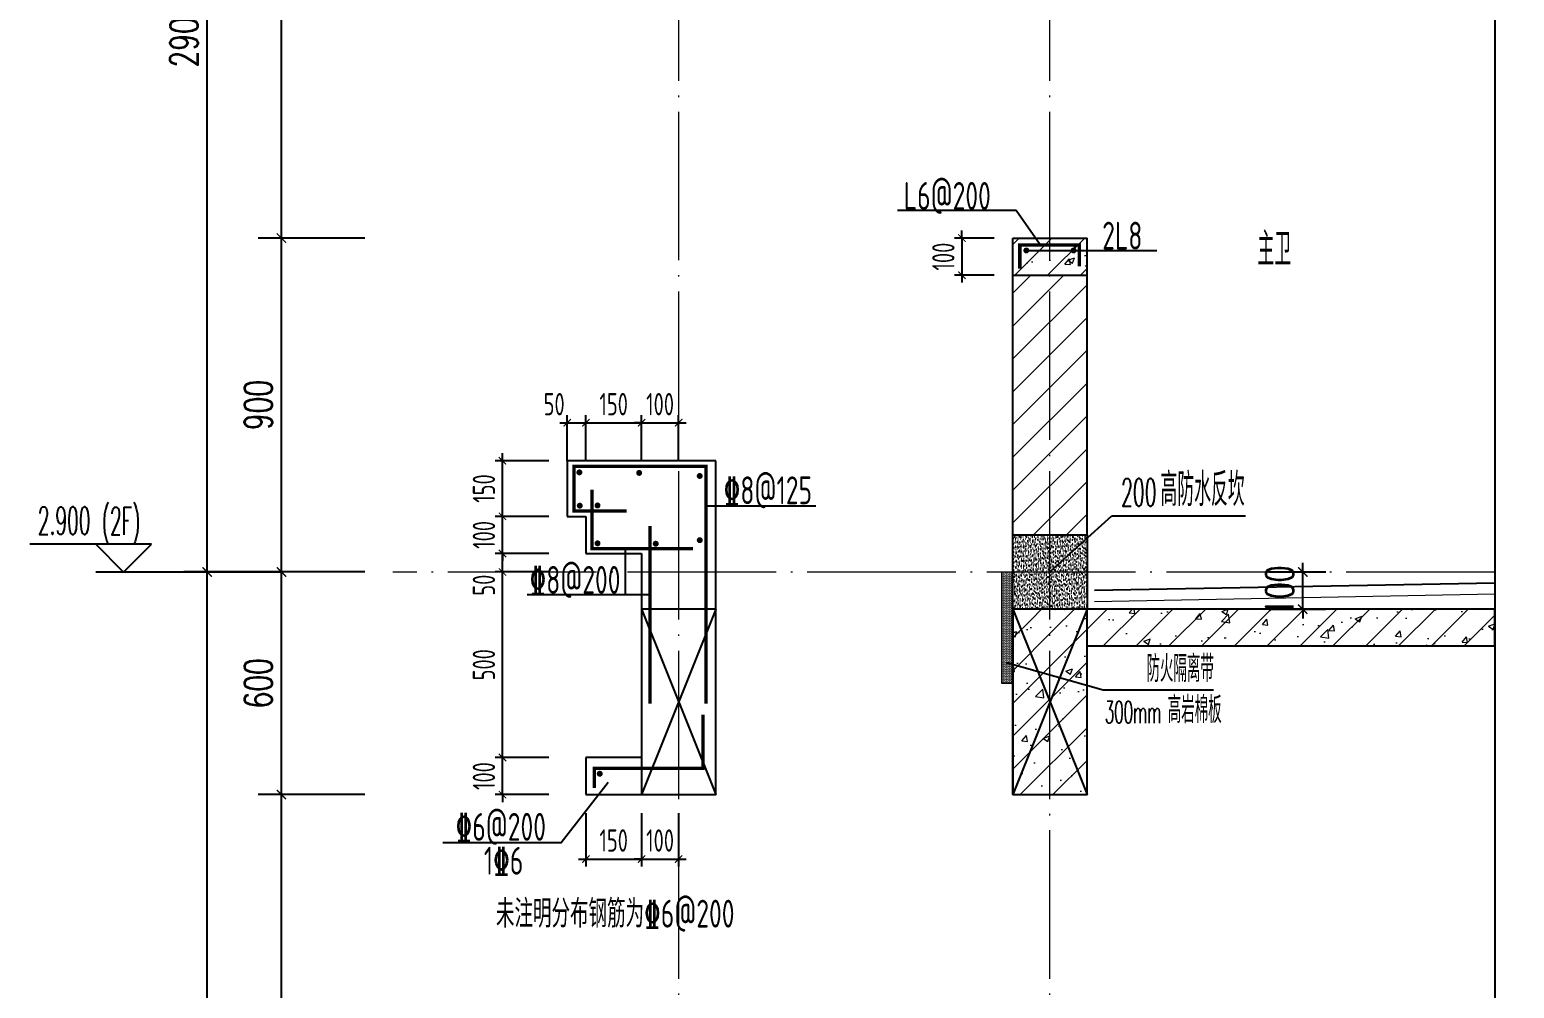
# Model space of a CAD drawing. Extents: x -1058961 to 23600, y -449123 to 2751847.
# Drawn here: x -52098 to -48098, y -31125 to -28541 of the extents above; entities that cross this region are included whole.
import ezdxf

# ---------------------------------------------------------------- set-up
doc = ezdxf.new("R2010")
doc.units = 0
doc.header["$LTSCALE"] = 1000
doc.linetypes.add('DOTE', pattern=[2.42, 2, -0.2, 0.02, -0.2])
doc.layers.get('0').update_dxf_attribs({"linetype": 'CONTINUOUS'})
doc.layers.get('DEFPOINTS').update_dxf_attribs({"linetype": 'CONTINUOUS'})
for name, color, linetype in [('DIM', 2, 'CONTINUOUS'), ('DIM_ELEV', 3, 'CONTINUOUS'), ('DIM_IDEN', 67, 'CONTINUOUS'), ('DIM_SYMB', 3, 'CONTINUOUS'), ('PUB_DIM', 3, 'CONTINUOUS'), ('PUB_TEXT', 2, 'CONTINUOUS'), ('REIN', 6, 'CONTINUOUS'), ('S-大样-砼线', 7, 'CONTINUOUS'), ('S-引出线', 40, 'CONTINUOUS'), ('TEXT', 2, 'CONTINUOUS'), ('WALL', 5, 'CONTINUOUS'), ('看线', 251, 'CONTINUOUS'), ('立面-看线', 251, 'CONTINUOUS')]:
    doc.layers.add(name, color=color, linetype=linetype)
for name, color, linetype, lineweight in [('DOTE', 19, 'DOTE', 9), ('PUB_HATCH', 8, 'CONTINUOUS', 9), ('内粉刷', 37, 'CONTINUOUS', 9)]:
    doc.layers.add(name, color=color, linetype=linetype, lineweight=lineweight)
doc.styles.add('_TCH_DIM', font='SIMPLEX.shx', dxfattribs={"width": 0.7, "bigfont": 'GBCBIG.shx'})
doc.styles.add('_TCH_DIM_T3', font='SIMPLEX', dxfattribs={"width": 0.705882, "bigfont": 'GBCBIG'})
doc.styles.add('DIM_FONT_T3', font='SIMPLEX', dxfattribs={"width": 0.705882, "bigfont": 'GBCBIG'})
doc.styles.add('TSSD_DIMENSION', font='Tssdeng.shx', dxfattribs={"width": 0.7, "bigfont": 'tssdchn.shx'})
doc.styles.add('TSSD_REIN', font='tssdeng.shx', dxfattribs={"width": 0.7, "height": 300, "bigfont": 'tssdchn.shx'})
doc.styles.add('w', font='tssdeng.shx', dxfattribs={"width": 0.8, "bigfont": 'tssdchn.shx'})
doc.dimstyles.new('_TCH_ARCH&&25', dxfattribs={"dimtxt": 74.375, "dimasz": 25, "dimexe": 62.5, "dimexo": 75, "dimgap": 25, "dimtad": 1, "dimdec": 0, "dimzin": 0, "dimdsep": 46, "dimtxsty": '_TCH_DIM_T3', "dimblk": 'ARCHTICK', "dimcen": 0.09, "dimclrt": 7, "dimazin": 0, "dimtfac": 1, "dimtdec": 0, "dimtix": 1, "dimtmove": 2, "dimatfit": 3, "dimldrblk": 'ARCHTICK', "dimfxl": 0, "dimtolj": 1, "dimtzin": 0, "dimarcsym": 0})
doc.dimstyles.new('TSSD_20_20', dxfattribs={"dimtxt": 60, "dimasz": 20, "dimexe": 20, "dimexo": 50, "dimgap": 20, "dimtad": 1, "dimdec": 0, "dimzin": 0, "dimdsep": 46, "dimtxsty": 'TSSD_DIMENSION', "dimblk": 'ARCHTICK', "dimblk1": 'ARCHTICK', "dimblk2": 'ARCHTICK', "dimcen": 0, "dimdle": 20, "dimclrt": 7, "dimadec": 0, "dimazin": 0, "dimtfac": 1, "dimtdec": 0, "dimtix": 1, "dimtmove": 2, "dimatfit": 3, "dimfxl": 0, "dimtolj": 1, "dimtzin": 0, "dimarcsym": 0})
pattern_1 = [(45, (0, 0), (-44.1941738, 44.1941738), []), (50, (0, 0), (179.315046, -15.688034), [18.75, -206.25]), (355, (0, 0), (-34.687833, 188.048033), [15, -165]), (100.4514, (14.94, -1.3), (144.627345, 172.359886), [15.935047, -175.285528]), (46.1842, (0, 50), (266.810262, -41.379754), [28.125, -309.375]), (96.6356, (22.23, 46.55), (233.665676, 243.52947), [23.90257, -262.92825]), (351.1842, (0, 50), (233.665486, 243.52965), [22.5, -247.5]), (21, (25, 37.5), (149.226763, -100.654723), [18.75, -206.25]), (326, (25, 37.5), (60.828833, 181.28751), [15, -165]), (71.4514, (37.44, 29.11), (210.055657, 80.632624), [15.935047, -175.285528]), (37.5, (0, 0), (3.0399638, 83.2234635), [0, -163, 0, -167.5, 0, -165.625]), (7.5, (0, 0), (65.7673844, 98.602928), [0, -95.5, 0, -159.25, 0, -63.125]), (327.5, (-55.75, 0), (133.455609, -5.638718), [0, -62.5, 0, -195, 0, -258.75]), (317.5, (-80.75, 0), (145.796542, 25.026246), [0, -81.25, 0, -129.5, 0, -183.75])]

# ---------------------------------------------------------------- blocks, each defined once
blk = doc.blocks.new('_ArchTick')
at = {"color": 0, "linetype": 'ByBlock', "const_width": 0.15}
blk.add_lwpolyline([(-0.5, -0.5), (0.5, 0.5)], dxfattribs=at)
blk = doc.blocks.new('*D1379')
at = {"layer": 'DEFPOINTS', "color": 0}
for p in [(1158057.6, 465143.4), (1158223.5, 465143.4), (1158057.6, 465043.4)]:
    blk.add_point(p, dxfattribs=at)
at = {"layer": 'PUB_DIM', "color": 0, "lineweight": -2}
for p, q in [((1158223.5, 465143.4), (1158223.5, 465168.4)), ((1158132.6, 465143.4), (1158286, 465143.4)), ((1158223.5, 465043.4), (1158223.5, 465143.4)), ((1158132.6, 465043.4), (1158286, 465043.4)), ((1158223.5, 465043.4), (1158223.5, 465018.4))]:
    blk.add_line(p, q, dxfattribs=at)
at = {"layer": 'PUB_DIM', "color": 0, "lineweight": -2, "xscale": 25, "yscale": 25, "zscale": 25}
for p, rotation in [((1158223.5, 465143.4), 270), ((1158223.5, 465043.4), 90)]:
    blk.add_blockref('_ArchTick', p, dxfattribs=dict(at, rotation=rotation))
at = {"layer": 'PUB_DIM', "color": 7, "insert": (1158161.3, 465093.4), "char_height": 74.38, "attachment_point": 5, "rotation": 90, "style": '_TCH_DIM_T3'}
blk.add_mtext('\\A1;100', dxfattribs=at)
blk = doc.blocks.new('VDVDXAXFSFFX')
at = {"layer": 'PUB_HATCH'}
h = blk.add_hatch(dxfattribs=at)
h.set_pattern_fill('DOTS', color=251, scale=2, style=0)
h.set_pattern_definition([(0, (924712.4965, -148185.593), (1.5875, 3.175), [0, -3.175])])
h.paths.add_polyline_path([(924682.5, -148185.6), (924712.5, -148185.6), (924712.5, -147935.6), (924712.5, -147885.6), (924712.5, -147885.6), (924712.5, -147885.6), (924682.5, -147885.6)])
at = {"layer": 'DIM_IDEN', "color": 5}
for p, q in [((924695.5, -148129.3), (924955.6, -148202.9)), ((924955.6, -148202.9), (925253.4, -148202.9))]:
    blk.add_line(p, q, dxfattribs=at)
at = {"layer": 'PUB_HATCH', "color": 5}
blk.add_lwpolyline([(924712.5, -147885.6), (924682.5, -147885.6), (924682.5, -148185.6), (924712.5, -148185.6)], close=True, dxfattribs=at)
at = {"layer": 'PUB_TEXT', "style": 'DIM_FONT_T3', "width": 0.705882}
blk.add_text('防火隔离带', height=71.49, dxfattribs=at).set_placement((925072.6, -148181.9))
at = {"layer": 'PUB_TEXT', "color": 5, "style": 'DIM_FONT_T3'}
for s, height, width, p in [('300mm', 59.5, 0.49827, (924960.4, -148292.9)), ('高岩棉板', 71.49, 0.705882, (925129.8, -148292.9))]:
    blk.add_text(s, height=height, dxfattribs=dict(at, width=width)).set_placement(p)
blk = doc.blocks.new('*D1883')
at = {"layer": 'DEFPOINTS', "color": 0}
for p in [(-50599.5, -29600.8), (-50649.5, -29753.1), (-50599.5, -29753.1)]:
    blk.add_point(p, dxfattribs=at)
at = {"layer": 'DIM', "color": 0, "lineweight": -2}
for p, q in [((-50649.5, -29703.1), (-50649.5, -29580.8)), ((-50599.5, -29703.1), (-50599.5, -29580.8)), ((-50669.5, -29600.8), (-50579.5, -29600.8))]:
    blk.add_line(p, q, dxfattribs=at)
at = {"layer": 'DIM', "color": 0, "lineweight": -2, "xscale": 20, "yscale": 20, "zscale": 20, "rotation": 180}
blk.add_blockref('_ArchTick', (-50649.5, -29600.8), dxfattribs=at)
at = {"layer": 'DIM', "color": 0, "lineweight": -2, "xscale": 20, "yscale": 20, "zscale": 20}
blk.add_blockref('_ArchTick', (-50599.5, -29600.8), dxfattribs=at)
at = {"layer": 'DIM', "color": 7, "insert": (-50684.9, -29550.8), "char_height": 60, "attachment_point": 5, "style": 'TSSD_DIMENSION'}
blk.add_mtext('\\A1;50', dxfattribs=at)
blk = doc.blocks.new('*D1884')
at = {"layer": 'DEFPOINTS', "color": 0}
for p in [(-50449.5, -29600.8), (-50599.5, -29753.1), (-50449.5, -29753.1)]:
    blk.add_point(p, dxfattribs=at)
at = {"layer": 'DIM', "color": 0, "lineweight": -2}
for p, q in [((-50599.5, -29703.1), (-50599.5, -29580.8)), ((-50449.5, -29703.1), (-50449.5, -29580.8)), ((-50619.5, -29600.8), (-50429.5, -29600.8))]:
    blk.add_line(p, q, dxfattribs=at)
at = {"layer": 'DIM', "color": 0, "lineweight": -2, "xscale": 20, "yscale": 20, "zscale": 20, "rotation": 180}
blk.add_blockref('_ArchTick', (-50599.5, -29600.8), dxfattribs=at)
at = {"layer": 'DIM', "color": 0, "lineweight": -2, "xscale": 20, "yscale": 20, "zscale": 20}
blk.add_blockref('_ArchTick', (-50449.5, -29600.8), dxfattribs=at)
at = {"layer": 'DIM', "color": 7, "insert": (-50524.5, -29550.8), "char_height": 60, "attachment_point": 5, "style": 'TSSD_DIMENSION'}
blk.add_mtext('\\A1;150', dxfattribs=at)
blk = doc.blocks.new('*D1885')
at = {"layer": 'DEFPOINTS', "color": 0}
for p in [(-50349.5, -29600.8), (-50449.5, -29753.1), (-50349.5, -29753.1)]:
    blk.add_point(p, dxfattribs=at)
at = {"layer": 'DIM', "color": 0, "lineweight": -2}
for p, q in [((-50449.5, -29703.1), (-50449.5, -29580.8)), ((-50349.5, -29703.1), (-50349.5, -29580.8)), ((-50449.5, -29600.8), (-50469.5, -29600.8)), ((-50449.5, -29600.8), (-50349.5, -29600.8)), ((-50349.5, -29600.8), (-50329.5, -29600.8))]:
    blk.add_line(p, q, dxfattribs=at)
at = {"layer": 'DIM', "color": 0, "lineweight": -2, "xscale": 20, "yscale": 20, "zscale": 20}
blk.add_blockref('_ArchTick', (-50449.5, -29600.8), dxfattribs=at)
at = {"layer": 'DIM', "color": 0, "lineweight": -2, "xscale": 20, "yscale": 20, "zscale": 20, "rotation": 180}
blk.add_blockref('_ArchTick', (-50349.5, -29600.8), dxfattribs=at)
at = {"layer": 'DIM', "color": 7, "insert": (-50399.5, -29550.8), "char_height": 60, "attachment_point": 5, "style": 'TSSD_DIMENSION'}
blk.add_mtext('\\A1;100', dxfattribs=at)
blk = doc.blocks.new('*D1886')
at = {"layer": 'DEFPOINTS', "color": 0}
for p in [(-50599.5, -30603.1), (-50449.5, -30603.1), (-50449.5, -30776.8)]:
    blk.add_point(p, dxfattribs=at)
at = {"layer": 'DIM', "color": 0, "lineweight": -2}
for p, q in [((-50599.5, -30653.1), (-50599.5, -30796.8)), ((-50449.5, -30653.1), (-50449.5, -30796.8)), ((-50619.5, -30776.8), (-50429.5, -30776.8))]:
    blk.add_line(p, q, dxfattribs=at)
at = {"layer": 'DIM', "color": 0, "lineweight": -2, "xscale": 20, "yscale": 20, "zscale": 20, "rotation": 180}
blk.add_blockref('_ArchTick', (-50599.5, -30776.8), dxfattribs=at)
at = {"layer": 'DIM', "color": 0, "lineweight": -2, "xscale": 20, "yscale": 20, "zscale": 20}
blk.add_blockref('_ArchTick', (-50449.5, -30776.8), dxfattribs=at)
at = {"layer": 'DIM', "color": 7, "insert": (-50524.5, -30726.8), "char_height": 60, "attachment_point": 5, "style": 'TSSD_DIMENSION'}
blk.add_mtext('\\A1;150', dxfattribs=at)
blk = doc.blocks.new('*D1887')
at = {"layer": 'DEFPOINTS', "color": 0}
for p in [(-50449.5, -30603.1), (-50349.5, -30603.1), (-50349.5, -30776.8)]:
    blk.add_point(p, dxfattribs=at)
at = {"layer": 'DIM', "color": 0, "lineweight": -2}
for p, q in [((-50449.5, -30653.1), (-50449.5, -30796.8)), ((-50349.5, -30653.1), (-50349.5, -30796.8)), ((-50449.5, -30776.8), (-50469.5, -30776.8)), ((-50449.5, -30776.8), (-50349.5, -30776.8)), ((-50349.5, -30776.8), (-50329.5, -30776.8))]:
    blk.add_line(p, q, dxfattribs=at)
at = {"layer": 'DIM', "color": 0, "lineweight": -2, "xscale": 20, "yscale": 20, "zscale": 20}
blk.add_blockref('_ArchTick', (-50449.5, -30776.8), dxfattribs=at)
at = {"layer": 'DIM', "color": 0, "lineweight": -2, "xscale": 20, "yscale": 20, "zscale": 20, "rotation": 180}
blk.add_blockref('_ArchTick', (-50349.5, -30776.8), dxfattribs=at)
at = {"layer": 'DIM', "color": 7, "insert": (-50399.5, -30726.8), "char_height": 60, "attachment_point": 5, "style": 'TSSD_DIMENSION'}
blk.add_mtext('\\A1;100', dxfattribs=at)
blk = doc.blocks.new('*D1888')
at = {"layer": 'DEFPOINTS', "color": 0}
for p in [(-50824.1, -29703.1), (-50649.5, -29703.1), (-50649.5, -29853.1)]:
    blk.add_point(p, dxfattribs=at)
at = {"layer": 'DIM', "color": 0, "lineweight": -2}
for p, q in [((-50699.5, -29703.1), (-50844.1, -29703.1)), ((-50824.1, -29873.1), (-50824.1, -29683.1)), ((-50699.5, -29853.1), (-50844.1, -29853.1))]:
    blk.add_line(p, q, dxfattribs=at)
at = {"layer": 'DIM', "color": 0, "lineweight": -2, "xscale": 20, "yscale": 20, "zscale": 20}
for p, rotation in [((-50824.1, -29703.1), 90), ((-50824.1, -29853.1), 270)]:
    blk.add_blockref('_ArchTick', p, dxfattribs=dict(at, rotation=rotation))
at = {"layer": 'DIM', "color": 7, "insert": (-50874.1, -29778.1), "char_height": 60, "attachment_point": 5, "rotation": 90, "style": 'TSSD_DIMENSION'}
blk.add_mtext('\\A1;150', dxfattribs=at)
blk = doc.blocks.new('*D1889')
at = {"layer": 'DEFPOINTS', "color": 0}
for p in [(-50824.1, -29853.1), (-50649.5, -29853.1), (-50649.5, -29953.1)]:
    blk.add_point(p, dxfattribs=at)
at = {"layer": 'DIM', "color": 0, "lineweight": -2}
for p, q in [((-50824.1, -29853.1), (-50824.1, -29833.1)), ((-50699.5, -29853.1), (-50844.1, -29853.1)), ((-50824.1, -29953.1), (-50824.1, -29853.1)), ((-50699.5, -29953.1), (-50844.1, -29953.1)), ((-50824.1, -29953.1), (-50824.1, -29973.1))]:
    blk.add_line(p, q, dxfattribs=at)
at = {"layer": 'DIM', "color": 0, "lineweight": -2, "xscale": 20, "yscale": 20, "zscale": 20}
for p, rotation in [((-50824.1, -29853.1), 270), ((-50824.1, -29953.1), 90)]:
    blk.add_blockref('_ArchTick', p, dxfattribs=dict(at, rotation=rotation))
at = {"layer": 'DIM', "color": 7, "insert": (-50874.1, -29903.1), "char_height": 60, "attachment_point": 5, "rotation": 90, "style": 'TSSD_DIMENSION'}
blk.add_mtext('\\A1;100', dxfattribs=at)
blk = doc.blocks.new('*D1890')
at = {"layer": 'DEFPOINTS', "color": 0}
for p in [(-50824.1, -29953.1), (-50649.5, -29953.1), (-50649.5, -30003.1)]:
    blk.add_point(p, dxfattribs=at)
at = {"layer": 'DIM', "color": 0, "lineweight": -2}
for p, q in [((-50699.5, -29953.1), (-50844.1, -29953.1)), ((-50824.1, -30023.1), (-50824.1, -29933.1)), ((-50699.5, -30003.1), (-50844.1, -30003.1))]:
    blk.add_line(p, q, dxfattribs=at)
at = {"layer": 'DIM', "color": 0, "lineweight": -2, "xscale": 20, "yscale": 20, "zscale": 20}
for p, rotation in [((-50824.1, -29953.1), 90), ((-50824.1, -30003.1), 270)]:
    blk.add_blockref('_ArchTick', p, dxfattribs=dict(at, rotation=rotation))
at = {"layer": 'DIM', "color": 7, "insert": (-50874.1, -30038.6), "char_height": 60, "attachment_point": 5, "rotation": 90, "style": 'TSSD_DIMENSION'}
blk.add_mtext('\\A1;50', dxfattribs=at)
blk = doc.blocks.new('*D1891')
at = {"layer": 'DEFPOINTS', "color": 0}
for p in [(-50824.1, -30003.1), (-50649.5, -30003.1), (-50649.5, -30503.1)]:
    blk.add_point(p, dxfattribs=at)
at = {"layer": 'DIM', "color": 0, "lineweight": -2}
for p, q in [((-50824.1, -30523.1), (-50824.1, -29983.1)), ((-50699.5, -30003.1), (-50844.1, -30003.1)), ((-50699.5, -30503.1), (-50844.1, -30503.1))]:
    blk.add_line(p, q, dxfattribs=at)
at = {"layer": 'DIM', "color": 0, "lineweight": -2, "xscale": 20, "yscale": 20, "zscale": 20}
for p, rotation in [((-50824.1, -30003.1), 90), ((-50824.1, -30503.1), 270)]:
    blk.add_blockref('_ArchTick', p, dxfattribs=dict(at, rotation=rotation))
at = {"layer": 'DIM', "color": 7, "insert": (-50874.1, -30253.1), "char_height": 60, "attachment_point": 5, "rotation": 90, "style": 'TSSD_DIMENSION'}
blk.add_mtext('\\A1;500', dxfattribs=at)
blk = doc.blocks.new('*D1892')
at = {"layer": 'DEFPOINTS', "color": 0}
for p in [(-50824.1, -30503.1), (-50649.5, -30503.1), (-50649.5, -30603.1)]:
    blk.add_point(p, dxfattribs=at)
at = {"layer": 'DIM', "color": 0, "lineweight": -2}
for p, q in [((-50699.5, -30503.1), (-50844.1, -30503.1)), ((-50824.1, -30503.1), (-50824.1, -30483.1)), ((-50824.1, -30603.1), (-50824.1, -30503.1)), ((-50699.5, -30603.1), (-50844.1, -30603.1)), ((-50824.1, -30603.1), (-50824.1, -30623.1))]:
    blk.add_line(p, q, dxfattribs=at)
at = {"layer": 'DIM', "color": 0, "lineweight": -2, "xscale": 20, "yscale": 20, "zscale": 20}
for p, rotation in [((-50824.1, -30503.1), 270), ((-50824.1, -30603.1), 90)]:
    blk.add_blockref('_ArchTick', p, dxfattribs=dict(at, rotation=rotation))
at = {"layer": 'DIM', "color": 7, "insert": (-50874.1, -30553.1), "char_height": 60, "attachment_point": 5, "rotation": 90, "style": 'TSSD_DIMENSION'}
blk.add_mtext('\\A1;100', dxfattribs=at)
blk = doc.blocks.new('*D1911')
at = {"layer": 'DEFPOINTS', "color": 0}
for p in [(-51419.6, -30603.1), (-51119.6, -30603.1), (-51119.6, -32003.1)]:
    blk.add_point(p, dxfattribs=at)
at = {"layer": 'PUB_DIM', "color": 0, "lineweight": -2}
for p, q in [((-51194.6, -30603.1), (-51482.1, -30603.1)), ((-51419.6, -32003.1), (-51419.6, -30603.1)), ((-51194.6, -32003.1), (-51482.1, -32003.1))]:
    blk.add_line(p, q, dxfattribs=at)
at = {"layer": 'PUB_DIM', "color": 0, "lineweight": -2, "xscale": 25, "yscale": 25, "zscale": 25}
for p, rotation in [((-51419.6, -30603.1), 90), ((-51419.6, -32003.1), 270)]:
    blk.add_blockref('_ArchTick', p, dxfattribs=dict(at, rotation=rotation))
at = {"layer": 'PUB_DIM', "color": 7, "insert": (-51481.8, -31303.1), "char_height": 74.38, "attachment_point": 5, "rotation": 90, "style": '_TCH_DIM_T3'}
blk.add_mtext('\\A1;1400', dxfattribs=at)
blk = doc.blocks.new('*D1912')
at = {"layer": 'DEFPOINTS', "color": 0}
for p in [(-51419.6, -30003.1), (-51119.6, -30003.1), (-51119.6, -30603.1)]:
    blk.add_point(p, dxfattribs=at)
at = {"layer": 'PUB_DIM', "color": 0, "lineweight": -2}
for p, q in [((-51194.6, -30003.1), (-51482.1, -30003.1)), ((-51419.6, -30603.1), (-51419.6, -30003.1)), ((-51194.6, -30603.1), (-51482.1, -30603.1))]:
    blk.add_line(p, q, dxfattribs=at)
at = {"layer": 'PUB_DIM', "color": 0, "lineweight": -2, "xscale": 25, "yscale": 25, "zscale": 25}
for p, rotation in [((-51419.6, -30003.1), 90), ((-51419.6, -30603.1), 270)]:
    blk.add_blockref('_ArchTick', p, dxfattribs=dict(at, rotation=rotation))
at = {"layer": 'PUB_DIM', "color": 7, "insert": (-51481.8, -30303.1), "char_height": 74.38, "attachment_point": 5, "rotation": 90, "style": '_TCH_DIM_T3'}
blk.add_mtext('\\A1;600', dxfattribs=at)
blk = doc.blocks.new('*D1913')
at = {"layer": 'DEFPOINTS', "color": 0}
for p in [(-51419.6, -29103.1), (-51119.6, -29103.1), (-51119.6, -30003.1)]:
    blk.add_point(p, dxfattribs=at)
at = {"layer": 'PUB_DIM', "color": 0, "lineweight": -2}
for p, q in [((-51194.6, -29103.1), (-51482.1, -29103.1)), ((-51419.6, -30003.1), (-51419.6, -29103.1)), ((-51194.6, -30003.1), (-51482.1, -30003.1))]:
    blk.add_line(p, q, dxfattribs=at)
at = {"layer": 'PUB_DIM', "color": 0, "lineweight": -2, "xscale": 25, "yscale": 25, "zscale": 25}
for p, rotation in [((-51419.6, -29103.1), 90), ((-51419.6, -30003.1), 270)]:
    blk.add_blockref('_ArchTick', p, dxfattribs=dict(at, rotation=rotation))
at = {"layer": 'PUB_DIM', "color": 7, "insert": (-51481.8, -29553.1), "char_height": 74.38, "attachment_point": 5, "rotation": 90, "style": '_TCH_DIM_T3'}
blk.add_mtext('\\A1;900', dxfattribs=at)
blk = doc.blocks.new('*D1914')
at = {"layer": 'DEFPOINTS', "color": 0}
for p in [(-51419.6, -27703.1), (-51119.6, -27703.1), (-51119.6, -29103.1)]:
    blk.add_point(p, dxfattribs=at)
at = {"layer": 'PUB_DIM', "color": 0, "lineweight": -2}
for p, q in [((-51194.6, -27703.1), (-51482.1, -27703.1)), ((-51419.6, -29103.1), (-51419.6, -27703.1)), ((-51194.6, -29103.1), (-51482.1, -29103.1))]:
    blk.add_line(p, q, dxfattribs=at)
at = {"layer": 'PUB_DIM', "color": 0, "lineweight": -2, "xscale": 25, "yscale": 25, "zscale": 25}
for p, rotation in [((-51419.6, -27703.1), 90), ((-51419.6, -29103.1), 270)]:
    blk.add_blockref('_ArchTick', p, dxfattribs=dict(at, rotation=rotation))
at = {"layer": 'PUB_DIM', "color": 7, "insert": (-51481.8, -28403.1), "char_height": 74.38, "attachment_point": 5, "rotation": 90, "style": '_TCH_DIM_T3'}
blk.add_mtext('\\A1;1400', dxfattribs=at)
blk = doc.blocks.new('*D1927')
at = {"layer": 'DEFPOINTS', "color": 0}
for p in [(-51619.6, -30003.1), (-51119.6, -30003.1), (-51119.6, -32903.1)]:
    blk.add_point(p, dxfattribs=at)
at = {"layer": 'PUB_DIM', "color": 0, "lineweight": -2}
for p, q in [((-51194.6, -30003.1), (-51682.1, -30003.1)), ((-51619.6, -32903.1), (-51619.6, -30003.1)), ((-51194.6, -32903.1), (-51682.1, -32903.1))]:
    blk.add_line(p, q, dxfattribs=at)
at = {"layer": 'PUB_DIM', "color": 0, "lineweight": -2, "xscale": 25, "yscale": 25, "zscale": 25}
for p, rotation in [((-51619.6, -30003.1), 90), ((-51619.6, -32903.1), 270)]:
    blk.add_blockref('_ArchTick', p, dxfattribs=dict(at, rotation=rotation))
at = {"layer": 'PUB_DIM', "color": 7, "insert": (-51681.8, -31453.1), "char_height": 74.38, "attachment_point": 5, "rotation": 90, "style": '_TCH_DIM_T3'}
blk.add_mtext('\\A1;2900', dxfattribs=at)
blk = doc.blocks.new('*D1928')
at = {"layer": 'DEFPOINTS', "color": 0}
for p in [(-51619.6, -27103.1), (-51119.6, -27103.1), (-51119.6, -30003.1)]:
    blk.add_point(p, dxfattribs=at)
at = {"layer": 'PUB_DIM', "color": 0, "lineweight": -2}
for p, q in [((-51194.6, -27103.1), (-51682.1, -27103.1)), ((-51619.6, -30003.1), (-51619.6, -27103.1)), ((-51194.6, -30003.1), (-51682.1, -30003.1))]:
    blk.add_line(p, q, dxfattribs=at)
at = {"layer": 'PUB_DIM', "color": 0, "lineweight": -2, "xscale": 25, "yscale": 25, "zscale": 25}
for p, rotation in [((-51619.6, -27103.1), 90), ((-51619.6, -30003.1), 270)]:
    blk.add_blockref('_ArchTick', p, dxfattribs=dict(at, rotation=rotation))
at = {"layer": 'PUB_DIM', "color": 7, "insert": (-51681.8, -28553.1), "char_height": 74.38, "attachment_point": 5, "rotation": 90, "style": '_TCH_DIM_T3'}
blk.add_mtext('\\A1;2900', dxfattribs=at)
blk = doc.blocks.new('*D1418')
at = {"layer": 'DEFPOINTS', "color": 0}
for p in [(-49449.5, -29103.1), (-49586.4, -29203.1), (-49449.5, -29203.1)]:
    blk.add_point(p, dxfattribs=at)
at = {"layer": 'DIM', "color": 0, "lineweight": -2}
for p, q in [((-49499.5, -29103.1), (-49606.4, -29103.1)), ((-49586.4, -29103.1), (-49586.4, -29083.1)), ((-49586.4, -29103.1), (-49586.4, -29203.1)), ((-49499.5, -29203.1), (-49606.4, -29203.1)), ((-49586.4, -29203.1), (-49586.4, -29223.1))]:
    blk.add_line(p, q, dxfattribs=at)
at = {"layer": 'DIM', "color": 0, "lineweight": -2, "xscale": 20, "yscale": 20, "zscale": 20}
for p, rotation in [((-49586.4, -29103.1), 270), ((-49586.4, -29203.1), 90)]:
    blk.add_blockref('_ArchTick', p, dxfattribs=dict(at, rotation=rotation))
at = {"layer": 'DIM', "color": 7, "insert": (-49636.4, -29153.1), "char_height": 60, "attachment_point": 5, "rotation": 90, "style": 'TSSD_DIMENSION'}
blk.add_mtext('\\A1;100', dxfattribs=at)
blk = doc.blocks.new('20210809.02282059')
at = {"layer": 'REIN', "const_width": 9}
blk.add_lwpolyline([(87484.2, 66580.9), (87484.2, 66644.7), (87644.1, 66644.7), (87644.1, 66586.8)], dxfattribs=at)
at = {"layer": 'REIN', "const_width": 8}
for points in [[(87497.7, 66629.7, 1), (87505.7, 66629.7, 1)], [(87625.1, 66629.7, 1), (87633.1, 66629.7, 1)]]:
    blk.add_lwpolyline(points, format="xyb", close=True, dxfattribs=at)
at = {"layer": 'S-引出线'}
for p, q in [((87474.6, 66737), (87154.5, 66737)), ((87538.8, 66644.7), (87474.6, 66737)), ((87501.7, 66629.7), (87853.3, 66629.7))]:
    blk.add_line(p, q, dxfattribs=at)
at = {"layer": 'TEXT', "style": 'w', "width": 0.7}
for s, p in [('L6@200', (87171.5, 66739.2)), ('2L8', (87706.2, 66632.1))]:
    blk.add_text(s, height=75, rotation=0, dxfattribs=at).set_placement(p)
blk = doc.blocks.new('20210809.03232467')
at = {"layer": 'S-大样-砼线'}
for p, q in [((87154.5, 67080.9), (87354.5, 66580.9)), ((87354.5, 67080.9), (87154.5, 66580.9))]:
    blk.add_line(p, q, dxfattribs=at)
blk.add_lwpolyline([(87354.5, 67080.9), (87154.5, 67080.9), (87154.5, 66580.9), (87354.5, 66580.9)], close=True, dxfattribs=at)
blk = doc.blocks.new('A$C696610E5')
at = {"layer": 'REIN', "const_width": 9}
for points in [[(494.5, 974.7), (353.3, 974.7), (353.3, 1095), (708.3, 1095), (708.3, 454.9)], [(401.6, 1031.7), (401.6, 872.6), (673.9, 872.6)], [(557.8, 934), (557.8, 454.9)]]:
    blk.add_lwpolyline(points, dxfattribs=at)
at = {"layer": 'REIN', "const_width": 8}
for points in [[(363.4, 1078.3, 1), (371.4, 1078.3, 1)], [(524.5, 1076.9, 1), (532.5, 1076.9, 1)], [(687.7, 1068.7, 1), (695.7, 1068.7, 1)], [(364.5, 988.6, 1), (372.5, 988.6, 1)], [(412.3, 989.2, 1), (420.3, 989.2, 1)], [(412.3, 887.1, 1), (420.3, 887.1, 1)], [(569.2, 886.1, 1), (577.2, 886.1, 1)], [(687.7, 895.7, 1), (695.7, 895.7, 1)], [(418.3, 266.1, 1), (426.3, 266.1, 1)]]:
    blk.add_lwpolyline(points, format="xyb", close=True, dxfattribs=at)
at = {"layer": 'REIN'}
blk.add_lwpolyline([(407.7, 227.9, 9, 9, 0), (407.7, 280.9, 9, 9, 0), (700.1, 280.9, 9, 9, 0), (700.1, 425.3, 9, 9, 0)], format="xyseb", dxfattribs=at)
at = {"layer": 'S-大样-砼线'}
for p, q in [((534.9, 709.9), (734.9, 209.8)), ((734.9, 709.9), (534.9, 209.8))]:
    blk.add_line(p, q, dxfattribs=at)
blk.add_lwpolyline([(734.9, 709.9), (534.9, 709.9), (534.9, 209.8), (734.9, 209.8)], close=True, dxfattribs=at)
at = {"layer": 'S-引出线'}
for p, q in [((704.2, 988.5), (1004.3, 988.5)), ((490.6, 872.6), (490.6, 748.9)), ((227.2, 748.9), (561.1, 748.9))]:
    blk.add_line(p, q, dxfattribs=at)
blk.add_lwpolyline([(445.3, 242.7), (318.6, 79.6), (0, 79.6)], dxfattribs=at)
at = {"layer": 'TEXT', "style": 'TSSD_REIN', "width": 0.7}
for s, p in [('%%1328@125', (756.2, 992.6)), ('%%1328@200', (233.1, 751.1)), ('%%1326@200', (33.9, 85.5)), ('1%%1326', (110.1, -5.8)), ('未注明分布钢筋为%%1326@200', (142.8, -148.4))]:
    blk.add_text(s, height=75, rotation=0, dxfattribs=at).set_placement(p)
blk = doc.blocks.new('gdfgdgrdfaw')
at = {"layer": 'PUB_HATCH'}
h = blk.add_hatch(dxfattribs=at)
h.set_pattern_fill('钢筋混凝土', color=256, scale=25, style=0)
h.set_pattern_definition(pattern_1)
h.paths.add_polyline_path([(1157642.4, 465943.4), (1157642.4, 466043.4), (1157442.4, 466043.4), (1157442.4, 465943.4)])
h = blk.add_hatch(dxfattribs=at)
h.set_pattern_fill('普通砖', color=256, scale=25, style=0)
h.set_pattern_definition([(45, (0, 44.88), (-44.1941915, 44.1941915), [])])
h.paths.add_polyline_path([(1157642.4, 465243.4), (1157642.4, 465943.4), (1157442.4, 465943.4), (1157442.4, 465243.4)])
h = blk.add_hatch(dxfattribs=at)
h.set_pattern_fill('钢筋混凝土', color=256, scale=25, style=0)
h.set_pattern_definition(pattern_1)
h.paths.add_polyline_path([(1158740.9, 465043.4), (1157442.4, 465043.4), (1157642.4, 464943.4), (1158740.9, 464943.4)])
h = blk.add_hatch(dxfattribs=at)
h.set_pattern_fill('钢筋混凝土', color=256, scale=25, style=0)
h.set_pattern_definition(pattern_1)
h.paths.add_polyline_path([(1157642.4, 464543.4), (1157642.4, 464943.4), (1157442.4, 465043.4), (1157442.4, 464543.4)])
at = {"layer": '立面-看线'}
h = blk.add_hatch(dxfattribs=at)
h.set_pattern_fill('碎沙', color=256, scale=4)
h.set_pattern_definition([(37.5, (356389.152, 79681.42), (-0.32000626, 9.78826475), [0, -7.7216, 0, -8.636, 0, -8.255]), (7.5, (356389.152, 79681.42), (8.99046566, 14.33650201), [0, -4.1656, 0, -6.9596, 0, -2.667]), (327.5, (356382.904, 79681.42), (15.819847405, 0.02874369), [0, -2.54, 0, -9.144, 0, -11.938]), (317.5, (356382.904, 79681.42), (15.27112905, 4.45858647), [0, -1.27, 0, -5.9944, 0, -6.858])])
h.paths.add_polyline_path([(1157442.4, 465043.4), (1157642.4, 465043.4), (1157642.4, 465243.4), (1157442.4, 465243.4)])
at = {"layer": 'DIM_IDEN'}
for p, q in [((1157542.4, 465143.4), (1157709.2, 465294.9)), ((1157709.2, 465294.9), (1158069.4, 465294.9))]:
    blk.add_line(p, q, dxfattribs=at)
at = {"layer": 'WALL'}
for p, q in [((1157442.4, 465943.4), (1157442.4, 466043.4)), ((1157442.4, 466043.4), (1157642.4, 466043.4)), ((1157642.4, 465943.4), (1157642.4, 466043.4)), ((1157442.4, 465943.4), (1157642.4, 465943.4)), ((1157442.4, 465243.4), (1157442.4, 465943.4)), ((1157642.4, 465243.4), (1157642.4, 465943.4)), ((1157442.4, 465243.4), (1157642.4, 465243.4)), ((1158740.9, 465043.4), (1157442.4, 465043.4)), ((1157442.4, 464543.4), (1157442.4, 465043.4)), ((1158740.9, 464943.4), (1158740.9, 465043.4)), ((1158740.9, 464943.4), (1157642.4, 464943.4)), ((1157642.4, 464543.4), (1157642.4, 464943.4)), ((1157442.4, 464543.4), (1157642.4, 464543.4))]:
    blk.add_line(p, q, dxfattribs=at)
blk.add_lwpolyline([(1157442.4, 465243.4), (1157642.4, 465243.4), (1157642.4, 465043.4), (1157442.4, 465043.4)], close=True, dxfattribs=at)
at = {"layer": '内粉刷'}
blk.add_lwpolyline([(1158740.9, 465083.4), (1157662.4, 465063.4)], dxfattribs=at)
at = {"layer": '看线', "color": 32}
blk.add_lwpolyline([(1158740.9, 465113.4), (1157662.4, 465093.4)], dxfattribs=at)
at = {"layer": 'PUB_TEXT', "style": 'DIM_FONT_T3'}
for s, height, width, p in [('主卫', 89.36, 0.705882, (1158101.6, 465969)), ('200', 74.38, 0.49827, (1157734.2, 465321.1)), ('高防水反坎', 89.36, 0.705882, (1157840.1, 465321.1))]:
    blk.add_text(s, height=height, dxfattribs=dict(at, width=width)).set_placement(p)
at = {"layer": 'PUB_DIM'}
dim = blk.add_aligned_dim(p1=(1158057.6, 465043.4), p2=(1158057.6, 465143.4), distance=-166, dimstyle='_TCH_ARCH&&25', dxfattribs=at)
dim.commit()
dim.dimension.update_dxf_attribs({"geometry": '*D1379', "text_midpoint": (1158161.3, 465093.4)})

msp = doc.modelspace()

# ---------------------------------------------------------------- linework, layer by layer
at = {"layer": 'DIM_ELEV', "color": 1}
for p, q in [((-51769.65, -29928.12), (-52097.65, -29928.12)), ((-51844.65, -30003.12), (-51919.65, -29928.12)), ((-51844.65, -30003.12), (-51769.65, -29928.12)), ((-51419.65, -30003.12), (-51919.65, -30003.12))]:
    msp.add_line(p, q, dxfattribs=at)
at = {"layer": 'DIM_SYMB'}
msp.add_lwpolyline([(-48150.93, -16923.12), (-48150.93, -25585), (-48098.43, -25604.11), (-48203.43, -25622.62), (-48150.93, -25641.25), (-48150.93, -34303.12)], dxfattribs=at)
at = {"layer": 'DOTE', "color": 1, "linetype": 'DOTE', "ltscale": 0.2}
for p, q in [((-49349.45, -34003.12), (-49349.45, -16323.12)), ((-50349.45, -34003.12), (-50349.45, -27103.12)), ((-48150.93, -30003.12), (-51119.65, -30003.12))]:
    msp.add_line(p, q, dxfattribs=at)
at = {"layer": 'WALL'}
for p, q in [((-50249.45, -29703.12), (-50649.45, -29703.12)), ((-50649.45, -29703.12), (-50649.45, -29853.12)), ((-50249.45, -30603.12), (-50249.45, -29703.12)), ((-50649.45, -29853.12), (-50599.45, -29853.12)), ((-50599.45, -29853.12), (-50599.45, -29953.12)), ((-50599.45, -29953.12), (-50449.45, -29953.12)), ((-50449.45, -29953.12), (-50449.45, -30503.12)), ((-50449.45, -30503.12), (-50599.45, -30503.12)), ((-50599.45, -30503.12), (-50599.45, -30603.12)), ((-50599.45, -30603.12), (-50249.45, -30603.12))]:
    msp.add_line(p, q, dxfattribs=at)

# ---------------------------------------------------------------- block references
for name, p in [('gdfgdgrdfaw', (-1206891.84, -495146.49)), ('VDVDXAXFSFFX', (-974161.95, 117882.47))]:
    msp.add_blockref(name, p)
at = {"layer": 'REIN'}
msp.add_blockref('20210809.02282059', (-136914.64, -95766.23), dxfattribs=at)
at = {"layer": '内粉刷'}
msp.add_blockref('A$C696610E5', (-50984.36, -30812.97), dxfattribs=at)
at = {"layer": '立面-看线'}
msp.add_blockref('20210809.03232467', (-136603.96, -97184.06), dxfattribs=at)

# ---------------------------------------------------------------- texts
at = {"layer": 'PUB_TEXT', "color": 1, "style": '_TCH_DIM', "width": 0.494118}
for s, p in [('2.900', (-52075.75, -29901.87)), ('(2F)', (-51903.6, -29903.1))]:
    msp.add_text(s, height=74.375, dxfattribs=at).set_placement(p)

# ---------------------------------------------------------------- dimensions: what is measured, and where the dimension line sits
at = {"layer": 'DIM'}
dim = msp.add_linear_dim(base=(-49586.37, -29203.12), p1=(-49449.45, -29103.12), p2=(-49449.45, -29203.12), angle=90, dimstyle='TSSD_20_20', dxfattribs=at)
dim.commit()
dim.dimension.update_dxf_attribs({"geometry": '*D1418', "text_midpoint": (-49636.37, -29153.12)})
for base, p1, p2, angle, picture, middle in [((-50599.45, -29600.77), (-50649.45, -29753.1), (-50599.45, -29753.1), 360, '*D1883', (-50684.91, -29550.77)), ((-50824.06, -29953.12), (-50649.45, -30003.12), (-50649.45, -29953.12), 90, '*D1890', (-50874.06, -30038.58))]:
    dim = msp.add_linear_dim(base=base, p1=p1, p2=p2, angle=angle, dimstyle='TSSD_20_20', dxfattribs=at)
    dim.commit()
    dim.dimension.update_dxf_attribs({"geometry": picture, "text_midpoint": middle, "dimtype": 161})
for p1, p2, distance, picture, middle in [((-50599.45, -29753.1), (-50449.45, -29753.1), 152.32, '*D1884', (-50524.45, -29550.77)), ((-50449.45, -29753.1), (-50349.45, -29753.1), 152.32, '*D1885', (-50399.45, -29550.77)), ((-50649.45, -29853.12), (-50649.45, -29703.12), 174.61, '*D1888', (-50874.06, -29778.12)), ((-50649.45, -29953.12), (-50649.45, -29853.12), 174.61, '*D1889', (-50874.06, -29903.12)), ((-50649.45, -30503.12), (-50649.45, -30003.12), 174.61, '*D1891', (-50874.06, -30253.12)), ((-50649.45, -30603.12), (-50649.45, -30503.12), 174.61, '*D1892', (-50874.06, -30553.12)), ((-50599.45, -30603.12), (-50449.45, -30603.12), -173.71, '*D1886', (-50524.45, -30726.83)), ((-50449.45, -30603.12), (-50349.45, -30603.12), -173.71, '*D1887', (-50399.45, -30726.83))]:
    dim = msp.add_aligned_dim(p1=p1, p2=p2, distance=distance, dimstyle='TSSD_20_20', dxfattribs=at)
    dim.commit()
    dim.dimension.update_dxf_attribs({"geometry": picture, "text_midpoint": middle})
at = {"layer": 'PUB_DIM'}
for p1, p2, distance, picture, middle in [((-51119.65, -30003.12), (-51119.65, -27103.12), 500, '*D1928', (-51681.83, -28553.12)), ((-51119.65, -29103.12), (-51119.65, -27703.12), 300, '*D1914', (-51481.83, -28403.12)), ((-51119.65, -30003.12), (-51119.65, -29103.12), 300, '*D1913', (-51481.83, -29553.12)), ((-51119.65, -32903.12), (-51119.65, -30003.12), 500, '*D1927', (-51681.83, -31453.12)), ((-51119.65, -30603.12), (-51119.65, -30003.12), 300, '*D1912', (-51481.83, -30303.12)), ((-51119.65, -32003.12), (-51119.65, -30603.12), 300, '*D1911', (-51481.83, -31303.12))]:
    dim = msp.add_aligned_dim(p1=p1, p2=p2, distance=distance, dimstyle='_TCH_ARCH&&25', dxfattribs=at)
    dim.commit()
    dim.dimension.update_dxf_attribs({"geometry": picture, "text_midpoint": middle})

doc.saveas('drawing.dxf')
